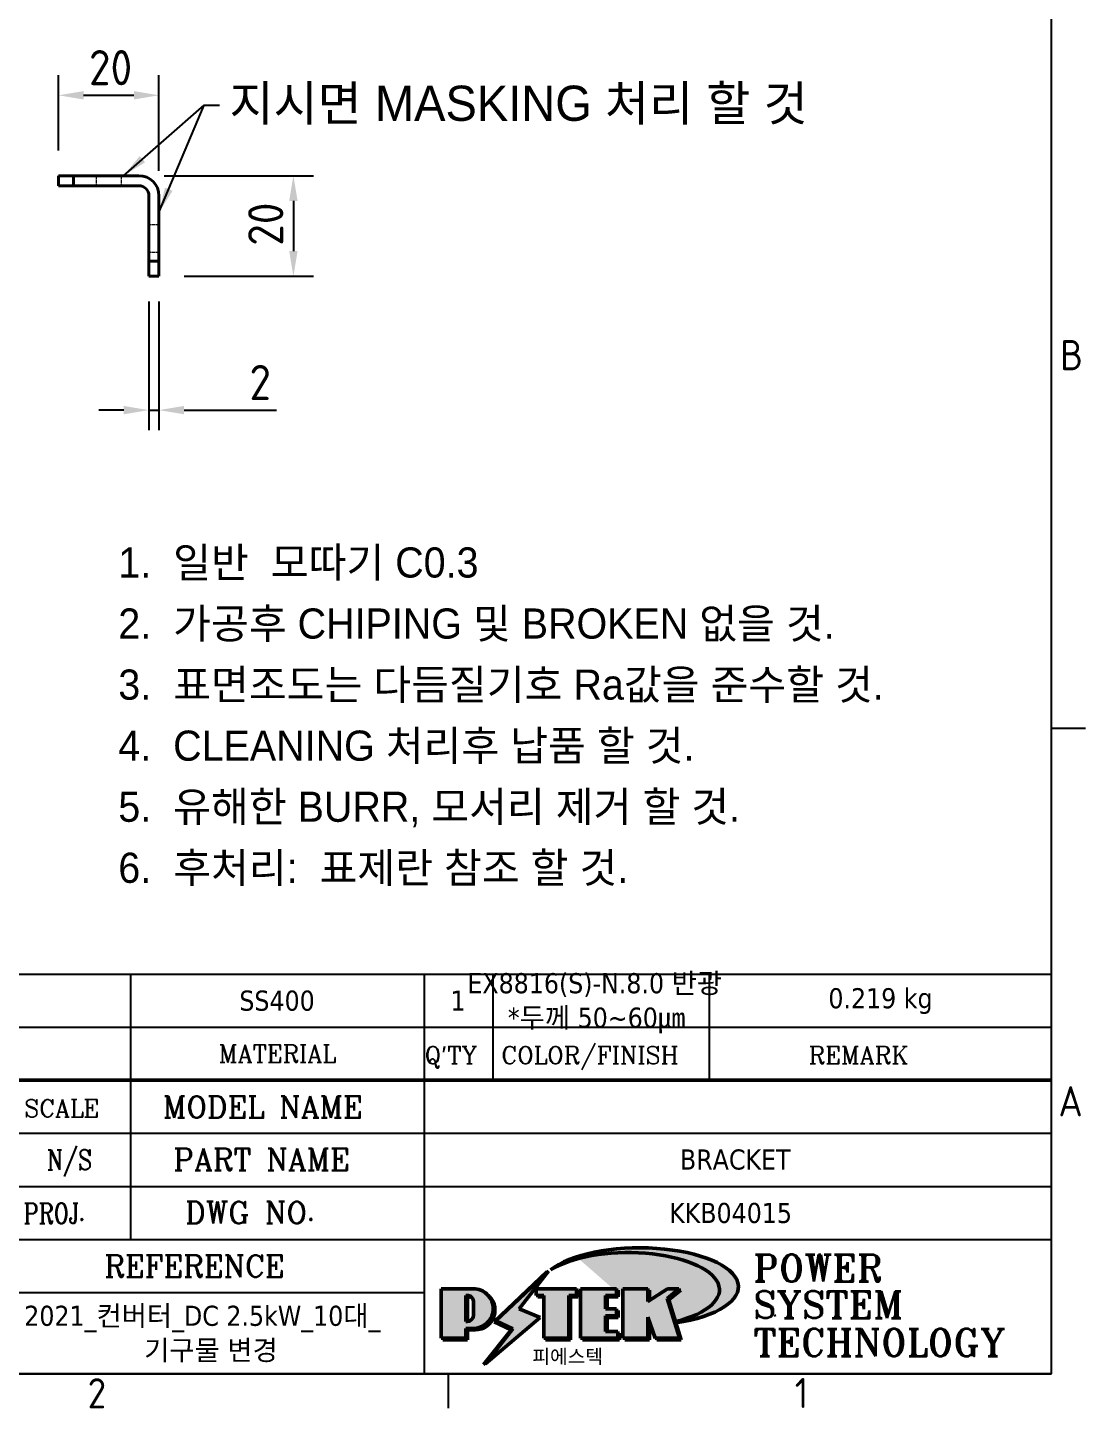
# Model space of a CAD drawing. Header units: millimetres. Extents: x 0 to 840, y 0 to 594.
# Drawn here: x 616.3 to 826.8, y 13.1 to 287.9 of the extents above; entities that cross this region are included whole.
import ezdxf
from ezdxf.enums import TextEntityAlignment as Align

# ---------------------------------------------------------------- set-up
doc = ezdxf.new("R2010")
doc.units = ezdxf.units.MM
doc.header["$LTSCALE"] = 2
doc.linetypes.add('DASHED', pattern=[0.2067, 0.1654, -0.0413])
doc.layers.get('0').update_dxf_attribs({"color": 3, "lineweight": 25})
for name, color, linetype, lineweight in [('가려진 것(ISO)', 2, 'DASHED', 18), ('가시적인 것(ISO)', 3, 'Continuous', 40), ('경계(ISO)', 7, 'Continuous', 25), ('기호(ISO)', 5, 'Continuous', 25), ('제목(ISO)', 5, 'Continuous', 50), ('치수(ISO)', 2, 'Continuous', 25), ('해치(ISO)', 7, 'Continuous', 18)]:
    doc.layers.add(name, color=color, linetype=linetype, lineweight=lineweight)
doc.styles.add('HAN_370', font='', dxfattribs={"width": 2})
doc.styles.add('ISO Proportional', font='arial.ttf')
doc.styles.add('RC_284', font='ROMANC.shx')
doc.styles.add('RC_292', font='ROMANC.shx')
doc.styles.add('ROMANT_294', font='romant.shx')
doc.styles.add('문자 텍스트_M2B', font='isocp.shx')
doc.styles.add('치수 텍스트_PSTEK_POSCO', font='isocp.shx')
doc.styles.add('텍스트 스타일198', font='tahoma.ttf')
doc.styles.add('텍스트 스타일333', font='ROMANC.shx', dxfattribs={"width": 0.800000011920929})
doc.styles.get('HAN_370').set_extended_font_data('GulimChe')
doc.dimstyles.new('치수_PSTEK_POSCO', dxfattribs={"dimscale": 2, "dimtxt": 3.5, "dimasz": 2.5, "dimexe": 2, "dimexo": 2.5, "dimgap": 1, "dimtad": 1, "dimrnd": 1e-08, "dimdsep": 46, "dimtxsty": '치수 텍스트_PSTEK_POSCO', "dimcen": 0.09, "dimdle": 10, "dimclrd": 7, "dimclre": 7, "dimclrt": 2, "dimadec": 1, "dimazin": 2, "dimtfac": 1, "dimtmove": 0, "dimatfit": 3, "dimfxl": 0, "dimtolj": 1, "dimlwd": -1, "dimlwe": -1, "dimarcsym": 0})
doc.dimstyles.new('치수_PSTEK_POSCO$7', dxfattribs={"dimscale": 2, "dimtxt": 3.5, "dimasz": 2.5, "dimexe": 2, "dimexo": 2.5, "dimgap": 1, "dimtad": 1, "dimrnd": 1e-08, "dimdsep": 46, "dimtxsty": '치수 텍스트_PSTEK_POSCO', "dimcen": 0.09, "dimdle": 10, "dimclrd": 7, "dimclre": 7, "dimclrt": 2, "dimadec": 1, "dimazin": 2, "dimtfac": 1, "dimtmove": 0, "dimatfit": 3, "dimfxl": 0, "dimtolj": 1, "dimlwd": -1, "dimlwe": -1, "dimarcsym": 0})

# ---------------------------------------------------------------- blocks, each defined once
blk = doc.blocks.new('경계 Default Border')
at = {"layer": '경계(ISO)'}
for p, q in [((410, 74.25000190734863), (413.4000015258789, 74.25000190734863)), ((350, 10), (350, 6.599999666213989))]:
    blk.add_line(p, q, dxfattribs=at)
at = {"layer": '경계(ISO)', "flags": 128}
blk.add_lwpolyline([(10, 10), (10, 287.0000076293945), (410, 287.0000076293945), (410, 10), (10, 10)], dxfattribs=at)
at = {"layer": '경계(ISO)', "color": 2, "char_height": 3.00000011920929, "attachment_point": 7, "style": '문자 텍스트_M2B'}
for s, insert in [('B', (410.878270202895, 109.8463944559917)), ('A', (410.7144008173592, 35.61784856929444)), ('2', (314.127739416884, 6.57139439638704)), ('1', (384.4860661041481, 6.59999988079071))]:
    blk.add_mtext(s, dxfattribs=dict(at, insert=insert))
blk = doc.blocks.new('제목 블록 PSTEK')
for color, points in [(5, [(321.6183518841322, 17.4193704504104), (319.5281351041078, 18.24969419629727), (322.4505835294948, 22.02344462252142), (317.2195697678507, 17.0593801673321), (318.9235935156908, 16.2694494742633), (316.1741874603099, 12.79820726128571)]), (252, [(317.2195697678507, 17.0593801673321), (322.0326348870767, 21.62682475217465), (322.2781991042243, 21.94392121864296), (317.0471853425802, 16.97985676345368), (318.7512090904202, 16.1899260703855), (316.0018030350395, 12.71868385740789), (316.3356552234328, 13.00206718743325), (318.9235935156908, 16.2694494742633)]), (1, [(324.4839107253602, 19.60711530335299), (325.2419748254881, 19.60711530335299), (325.2419748254881, 20.25857663940324), (321.2266040451076, 20.25857663940324), (321.2266040451076, 19.60711530335299), (321.9846681452406, 19.60711530335299), (321.9846681452406, 15.3430047401139), (324.4839107253602, 15.3430047401139)]), (252, [(321.9846681452406, 19.60711530335299), (321.4042753185749, 19.60711530335299), (321.4042753185749, 19.45905590879572), (321.9846681452406, 19.45905590879572)]), (252, [(324.6615819988275, 19.45905590879572), (325.4196460989604, 19.45905590879572), (325.4196460989604, 20.11051724484596), (325.2419748254881, 20.11051724484596), (325.2419748254881, 19.60711530335299), (324.4839107253602, 19.60711530335299), (324.4839107253602, 15.3430047401139), (322.1623394187076, 15.3430047401139), (322.1623394187076, 15.19494534555726), (324.6615819988275, 15.19494534555726)]), (1, [(329.2277337269622, 20.25857663940324), (325.65654113025, 20.25857663940324), (325.65654113025, 15.3430047401139), (329.3580259941756, 15.3430047401139), (329.3580259941756, 15.9944660761648), (328.1137701654877, 15.9944660761648), (328.1137701654877, 17.56360607323003), (329.2277337269622, 17.56360607323003), (329.2277337269622, 18.25543873810179), (328.1137701654877, 18.25543873810179), (328.1137701654877, 19.60711530335299), (329.2277337269622, 19.60711530335299)]), (252, [(328.2914414389548, 19.45905590879572), (329.4054050004294, 19.45905590879572), (329.4054050004294, 20.11051724484596), (329.2277337269622, 20.11051724484596), (329.2277337269622, 19.60711530335299), (328.1137701654877, 19.60711530335299), (328.1137701654877, 18.25543873810179), (328.2914414389548, 18.25543873810179)]), (1, [(332.3312149849806, 20.25857663940324), (329.8592894925411, 20.25857663940324), (329.8592894925411, 15.3430047401139), (332.3312149849806, 15.3430047401139), (332.3312149849806, 17.4318630164523), (333.0701931098801, 15.3430047401139), (335.4855464857051, 15.3430047401139), (334.2514536401189, 19.30614745124769), (335.4379594596742, 20.25857663940324), (334.3071782107978, 20.25857663940324), (332.3312149849806, 18.99741471888304)]), (252, [(332.5088862584528, 20.1105172448466), (332.3312149849806, 20.1105172448466), (332.3312149849806, 18.99741471888368), (332.5088862584528, 19.11081371413894)]), (252, [(335.6156307331414, 20.11051724484596), (335.2535118015555, 20.11051724484596), (334.2514536401189, 19.30614745124769), (335.4855464857051, 15.3430047401139), (333.1954852176545, 15.3430047401139), (333.2478643833523, 15.19494534555726), (335.6632177591723, 15.19494534555726), (334.4291249135862, 19.15808805669106)]), (252, [(328.2914414389548, 17.41554667867274), (329.4054050004294, 17.41554667867274), (329.4054050004294, 18.10737934354514), (329.2277337269622, 18.10737934354514), (329.2277337269622, 17.56360607323003), (328.1137701654877, 17.56360607323003), (328.1137701654877, 15.9944660761648), (328.2914414389548, 15.9944660761648)]), (252, [(332.5088862584528, 16.92964231796647), (332.3312149849806, 17.43186301645164), (332.3312149849806, 15.3430047401139), (330.0369607660135, 15.3430047401139), (330.0369607660135, 15.19494534555726), (332.5088862584528, 15.19494534555726)]), (252, [(329.5356972676428, 15.8464066816075), (329.3580259941756, 15.8464066816075), (329.3580259941756, 15.3430047401139), (325.8342124037171, 15.3430047401139), (325.8342124037171, 15.19494534555726), (329.5356972676428, 15.19494534555726)])]:
    blk.add_hatch(color=color).paths.add_polyline_path(points)
h = blk.add_hatch(color=1)
edge = h.paths.add_edge_path(flags=0)
edge.add_line((314.2242174273352, 19.60711530335299), (314.2242174273352, 17.00126995915134))
edge.add_line((314.2242174273352, 17.00126995915134), (314.3485873187598, 17.00126995915134))
edge.add_arc((314.3485873187598, 17.6527312952023), 0.6514613360509371, 270, 360)
edge.add_line((315.0000486548106, 17.6527312952023), (315.0000486548106, 18.95565396730211))
edge.add_arc((314.3485873187598, 18.95565396730212), 0.6514613360508712, 0, 90)
edge.add_line((314.3485873187598, 19.60711530335299), (314.2242174273352, 19.60711530335299))
edge = h.paths.add_edge_path()
edge.add_arc((314.9847713324306, 18.28938669179658), 1.969189947606664, 269.9999999999959, 450)
edge.add_line((314.9847713324306, 20.25857663940318), (311.7664314776902, 20.25857663940324))
edge.add_line((311.7664314776902, 20.25857663940324), (311.7664314776902, 15.3430047401139))
edge.add_line((311.7664314776902, 15.3430047401139), (314.2242174273352, 15.3430047401139))
edge.add_line((314.2242174273352, 15.3430047401139), (314.2242174273352, 16.32019674418991))
edge.add_line((314.2242174273352, 16.32019674418991), (314.9847713324307, 16.32019674418991))
h = blk.add_hatch(color=252)
edge = h.paths.add_edge_path()
edge.add_arc((314.9847713324309, 18.28938669179657), 1.969189947606666, 270, 406.8278729790604)
edge.add_arc((315.1624426058984, 18.1413272972396), 1.969189947606962, -90, 53.560984836317004, ccw=False)
edge.add_line((315.1624426058984, 16.17213734963263), (314.4018887008024, 16.17213734963263))
edge.add_line((314.4018887008024, 16.17213734963263), (314.4018887008024, 15.19494534555726))
edge.add_line((314.4018887008024, 15.19494534555726), (311.9441027511573, 15.19494534555726))
edge.add_line((311.9441027511573, 15.19494534555726), (311.9441027511573, 15.3430047401139))
edge.add_line((311.9441027511573, 15.3430047401139), (314.2242174273352, 15.3430047401139))
edge.add_line((314.2242174273352, 15.3430047401139), (314.2242174273352, 16.32019674418991))
edge.add_line((314.2242174273352, 16.32019674418991), (314.9847713324309, 16.32019674418991))
h = blk.add_hatch(color=252)
edge = h.paths.add_edge_path()
edge.add_line((314.4018887008024, 19.45905590879572), (314.5262585922315, 19.45905590879572))
edge.add_arc((314.5262585922314, 18.80759457274939), 0.6514613360463194, 60.4189348879147, 90.00000000000318, ccw=False)
edge.add_arc((314.3485873187602, 18.95565396730057), 0.6514613360524251, 39.96992292766206, 90.00000000009999)
edge.add_line((314.3485873187591, 19.60711530335307), (314.2242174273352, 19.60711530335298))
edge.add_line((314.2242174273352, 19.60711530335299), (314.2242174273352, 17.00126995915134))
edge.add_line((314.2242174273352, 17.00126995915134), (314.3485873187591, 17.00126995915134))
edge.add_arc((314.3485873187568, 17.652731295233), 0.6514613360816299, 270.0000000002, 274.6930825552478)
edge.add_line((314.4018887008024, 17.0034541317032), (314.4018887008024, 19.45905590879572))
at = {"layer": '해치(ISO)', "true_color": 0x27d1fc}
h = blk.add_hatch(color=140, dxfattribs=at)
edge = h.paths.add_edge_path()
edge.add_ellipse((330.3660919371412, 20.15576403068321), major_axis=(9.100907360794343, 0), ratio=0.4069904968023172, start_angle=301.3098473703837, end_angle=507.7436900681698)
edge.add_ellipse((331.5340919371412, 20.4634168429492), major_axis=(-9.82350664112931, 0), ratio=0.3942600559756514, start_angle=111.51207141178469, end_angle=334.47025347086895, ccw=False)
edge.add_line((335.1363447531188, 16.8601935978785), (335.0955236905705, 16.99119398620872))
at = {"color": 180}
for p, q in [((182.4757929790549, 51.56524660363496), (372.4757929537551, 51.56524660363496)), ((280.8758854511282, 51.56524660363496), (280.8758854511282, 41.00524660363494)), ((310.0881549537552, 51.56524660363496), (310.0881549537553, 41.00524660363494)), ((316.9044520275131, 51.56524660363496), (316.9044520275127, 41.00524660363494)), ((338.4566026226726, 51.56524660363496), (338.4566026226727, 41.00524660363494)), ((372.4757929537551, 51.56524660363496), (372.4757929537551, 11.79100474011389)), ((182.475792979055, 46.2852466036349), (372.4757929537551, 46.28524660363492)), ((280.8758854511282, 41.00524660363494), (280.8758854511282, 25.16524660363502)), ((310.088154953755, 41.00524660363494), (310.088154953755, 11.79100474011392)), ((206.451475290024, 35.72524660363497), (372.4757929537551, 35.72524660363497)), ((255.917593136736, 30.44524660363498), (372.4757929537552, 30.44524660363501)), ((255.9175931367359, 25.16524660363502), (372.4757929537552, 25.165246603635)), ((255.9175931367359, 19.88524660363481), (310.0881549537553, 19.88524660363481)), ((182.475792979055, 11.79100474011392), (372.4757929537551, 11.79100474011389))]:
    blk.add_line(p, q, dxfattribs=at)
at = {"color": 7, "lineweight": 50}
blk.add_line((206.451475290024, 41.00524660363494), (372.4757929537551, 41.00524660363496), dxfattribs=at)
at = {"color": 7}
for p, q in [((322.4505835294948, 22.02344462252142), (317.2195697678507, 17.0593801673321)), ((319.5281351041078, 18.24969419629727), (322.4505835294948, 22.02344462252142)), ((322.2781991042243, 21.94392121864296), (317.0471853425802, 16.97985676345368)), ((317.2195697678507, 17.0593801673321), (322.0326348870767, 21.62682475217465)), ((322.0326348870767, 21.62682475217465), (322.2781991042243, 21.94392121864296)), ((311.7664314776902, 20.25900474011391), (311.7664314776902, 15.34300474011391)), ((314.9847713324309, 20.25857663940324), (311.7664314776902, 20.25857663940324)), ((314.9847713324309, 20.25857663940324), (311.7664314776902, 20.25857663940324)), ((311.7664314776902, 20.25857663940324), (311.7664314776902, 15.3430047401139)), ((314.2242174273352, 17.00126995915134), (314.2242174273352, 19.60711530335299)), ((314.2242174273352, 19.60711530335299), (314.3485873187591, 19.60711530335299)), ((314.3485873187591, 19.60711530335299), (314.2242174273352, 19.60711530335299)), ((314.2242174273352, 19.60711530335299), (314.2242174273352, 17.00126995915134)), ((314.2242174273352, 17.00126995915134), (314.2242174273352, 19.60711530335299)), ((314.2242174273352, 19.60711530335299), (314.3485873187591, 19.60711530335299)), ((314.4018887008024, 19.45905590879572), (314.5262585922314, 19.45905590879572)), ((314.4018887008024, 17.0034541317032), (314.4018887008024, 19.45905590879572)), ((325.2419748254881, 20.25857663940324), (321.2266040451076, 20.25857663940324)), ((321.2266040451076, 20.25857663940324), (321.2266040451076, 19.60711530335299)), ((325.2419748254881, 20.25857663940324), (321.2266040451076, 20.25857663940324)), ((321.2266040451076, 20.25857663940324), (321.2266040451076, 19.60711530335299)), ((321.2266040451076, 19.60711530335299), (321.9846681452406, 19.60711530335299)), ((321.2266040451076, 19.60711530335299), (321.9846681452406, 19.60711530335299)), ((321.4042753185749, 19.60711530335299), (321.4042753185749, 19.45905590879572)), ((321.9846681452406, 19.60711530335299), (321.4042753185749, 19.60711530335299)), ((321.4042753185749, 19.45905590879572), (321.9846681452406, 19.45905590879572)), ((321.9846681452406, 19.60711530335299), (321.9846681452406, 15.3430047401139)), ((321.9846681452406, 19.45905590879572), (321.9846681452406, 19.60711530335299)), ((321.9846681452406, 19.60711530335299), (321.9846681452406, 15.3430047401139)), ((324.4839107253602, 19.60711530335299), (325.2419748254881, 19.60711530335299)), ((324.4839107253602, 15.3430047401139), (324.4839107253602, 19.60711530335299)), ((325.2419748254881, 19.60711530335299), (324.4839107253602, 19.60711530335299)), ((324.4839107253602, 19.60711530335299), (324.4839107253602, 15.3430047401139)), ((324.4839107253602, 19.60711530335299), (325.2419748254881, 19.60711530335299)), ((324.4839107253602, 15.3430047401139), (324.4839107253602, 19.60711530335299)), ((324.6615819988275, 19.45905590879572), (325.4196460989604, 19.45905590879572)), ((324.6615819988275, 15.19494534555726), (324.6615819988275, 19.45905590879572)), ((325.2419748254881, 19.60711530335299), (325.2419748254881, 20.25857663940324)), ((325.2419748254881, 19.60711530335299), (325.2419748254881, 20.25857663940324)), ((325.4196460989604, 20.11051724484596), (325.2419748254881, 20.11051724484596)), ((325.2419748254881, 20.11051724484596), (325.2419748254881, 19.60711530335299)), ((325.4196460989604, 19.45905590879572), (325.4196460989604, 20.11051724484596)), ((329.2277337269622, 20.25857663940324), (325.65654113025, 20.25857663940324)), ((325.65654113025, 20.25857663940324), (325.65654113025, 15.3430047401139)), ((325.65654113025, 20.25857663940324), (325.65654113025, 15.3430047401139)), ((329.2277337269622, 20.25857663940324), (325.65654113025, 20.25857663940324)), ((328.1137701654877, 18.25543873810179), (328.1137701654877, 19.60711530335299)), ((328.1137701654877, 19.60711530335299), (329.2277337269622, 19.60711530335299)), ((329.2277337269622, 19.60711530335299), (328.1137701654877, 19.60711530335299)), ((328.1137701654877, 19.60711530335299), (328.1137701654877, 18.25543873810179)), ((328.1137701654877, 18.25543873810179), (328.1137701654877, 19.60711530335299)), ((328.1137701654877, 19.60711530335299), (329.2277337269622, 19.60711530335299)), ((328.2914414389548, 18.25543873810179), (328.2914414389548, 19.45905590879572)), ((328.2914414389548, 19.45905590879572), (329.4054050004294, 19.45905590879572)), ((329.2277337269622, 19.60711530335299), (329.2277337269622, 20.25857663940324)), ((329.2277337269622, 19.60711530335299), (329.2277337269622, 20.25857663940324)), ((329.4054050004294, 20.11051724484596), (329.2277337269622, 20.11051724484596)), ((329.2277337269622, 20.11051724484596), (329.2277337269622, 19.60711530335299)), ((329.4054050004294, 19.45905590879572), (329.4054050004294, 20.11051724484596)), ((332.3312149849806, 20.25857663940324), (329.8592894925411, 20.25857663940324)), ((329.8592894925411, 20.25857663940324), (329.8592894925411, 15.3430047401139)), ((329.8592894925411, 20.25857663940324), (329.8592894925411, 15.3430047401139)), ((332.3312149849806, 20.25857663940324), (329.8592894925411, 20.25857663940324)), ((334.3071782107978, 20.25857663940324), (332.3312149849806, 18.99741471888304)), ((332.3312149849806, 18.99741471888304), (332.3312149849806, 20.25857663940324)), ((334.3071782107978, 20.25857663940324), (332.3312149849806, 18.99741471888304)), ((332.3312149849806, 18.99741471888304), (332.3312149849806, 20.25857663940324)), ((332.5088862584528, 20.1105172448466), (332.3312149849806, 20.1105172448466)), ((332.3312149849806, 20.1105172448466), (332.3312149849806, 18.99741471888368)), ((332.5088862584528, 19.11081371413894), (332.5088862584528, 20.1105172448466)), ((334.2514536401189, 19.30614745124769), (335.4379594596742, 20.25857663940324)), ((334.2514536401189, 19.30614745124769), (335.4379594596742, 20.25857663940324)), ((335.2535118015555, 20.11051724484596), (334.2514536401189, 19.30614745124769)), ((335.4855464857051, 15.3430047401139), (334.2514536401189, 19.30614745124769)), ((334.2514536401189, 19.30614745124769), (335.4855464857051, 15.3430047401139)), ((335.4855464857051, 15.3430047401139), (334.2514536401189, 19.30614745124769)), ((335.4379594596742, 20.25857663940324), (334.3071782107978, 20.25857663940324)), ((335.4379594596742, 20.25857663940324), (334.3071782107978, 20.25857663940324)), ((334.4291249135862, 19.15808805669104), (335.6156307331414, 20.11051724484596)), ((335.6156307331414, 20.11051724484596), (335.2535118015555, 20.11051724484596)), ((315.0000486548106, 18.95565396730275), (315.0000486548106, 17.65273129520161)), ((315.0000486548106, 18.95565396730275), (315.0000486548106, 17.65273129520161)), ((321.6183518841322, 17.4193704504104), (319.5281351041078, 18.24969419629727)), ((329.2277337269622, 18.25543873810179), (328.1137701654877, 18.25543873810179)), ((328.1137701654877, 18.25543873810179), (328.2914414389548, 18.25543873810179)), ((329.2277337269622, 18.25543873810179), (328.1137701654877, 18.25543873810179)), ((329.2277337269622, 17.56360607323003), (329.2277337269622, 18.25543873810179)), ((329.2277337269622, 17.56360607323003), (329.2277337269622, 18.25543873810179)), ((329.4054050004294, 18.10737934354514), (329.2277337269622, 18.10737934354514)), ((329.2277337269622, 18.10737934354514), (329.2277337269622, 17.56360607323003)), ((329.4054050004294, 17.41554667867274), (329.4054050004294, 18.10737934354514)), ((332.3312149849806, 18.99741471888368), (332.5088862584528, 19.11081371413894)), ((335.6632177591723, 15.19494534555726), (334.4291249135862, 19.15808805669104)), ((314.3485873187591, 17.00126995915134), (314.2242174273352, 17.00126995915134)), ((314.2242174273352, 17.00126995915134), (314.3485873187591, 17.00126995915134)), ((314.3485873187591, 17.00126995915134), (314.2242174273352, 17.00126995915134)), ((316.1741874603099, 12.79820726128571), (321.6183518841322, 17.4193704504104)), ((317.0471853425802, 16.97985676345368), (318.7512090904202, 16.1899260703855)), ((318.9235935156908, 16.2694494742633), (317.2195697678507, 17.0593801673321)), ((317.2195697678507, 17.0593801673321), (318.9235935156908, 16.2694494742633)), ((328.1137701654877, 17.56360607323003), (329.2277337269622, 17.56360607323003)), ((328.1137701654877, 15.9944660761648), (328.1137701654877, 17.56360607323003)), ((329.2277337269622, 17.56360607323003), (328.1137701654877, 17.56360607323003)), ((328.1137701654877, 17.56360607323003), (328.1137701654877, 15.9944660761648)), ((328.1137701654877, 17.56360607323003), (329.2277337269622, 17.56360607323003)), ((328.1137701654877, 15.9944660761648), (328.1137701654877, 17.56360607323003)), ((328.2914414389548, 15.9944660761648), (328.2914414389548, 17.41554667867274)), ((328.2914414389548, 17.41554667867274), (329.4054050004294, 17.41554667867274)), ((332.3312149849806, 17.4318630164523), (333.0701931098801, 15.3430047401139)), ((332.3312149849806, 15.3430047401139), (332.3312149849806, 17.4318630164523)), ((332.5088862584528, 16.92964231796647), (332.3312149849806, 17.43186301645164)), ((332.3312149849806, 17.43186301645164), (332.3312149849806, 15.3430047401139)), ((332.3312149849806, 17.4318630164523), (333.0701931098801, 15.3430047401139)), ((332.3312149849806, 15.3430047401139), (332.3312149849806, 17.4318630164523)), ((332.5088862584528, 15.19494534555726), (332.5088862584528, 16.92964231796647)), ((345.0447381189468, 17.50375595811051), (344.9867755289346, 17.689895936919)), ((311.7664314776902, 15.3430047401139), (314.2242174273352, 15.3430047401139)), ((311.7664314776902, 15.3430047401139), (314.2242174273352, 15.3430047401139)), ((314.2242174273352, 15.3430047401139), (311.9441027511573, 15.3430047401139)), ((311.9441027511573, 15.3430047401139), (311.9441027511573, 15.19494534555726)), ((311.9441027511573, 15.19494534555726), (314.4018887008024, 15.19494534555726)), ((314.2242174273352, 16.32019674418991), (314.9847713324309, 16.32019674418991)), ((314.2242174273352, 15.3430047401139), (314.2242174273352, 16.32019674418991)), ((314.9847713324309, 16.32019674418991), (314.2242174273352, 16.32019674418991)), ((314.2242174273352, 16.32019674418991), (314.2242174273352, 15.3430047401139)), ((314.2242174273352, 16.32019674418991), (314.9847713324309, 16.32019674418991)), ((314.2242174273352, 15.3430047401139), (314.2242174273352, 16.32019674418991)), ((314.4018887008024, 16.17213734963263), (315.162442605898, 16.17213734963263)), ((314.4018887008024, 15.19494534555726), (314.4018887008024, 16.17213734963263)), ((318.7512090904202, 16.1899260703855), (316.0018030350395, 12.71868385740789)), ((318.9235935156908, 16.2694494742633), (316.1741874603099, 12.79820726128571)), ((316.3356552234328, 13.00206718743325), (318.9235935156908, 16.2694494742633)), ((321.9846681452406, 15.3430047401139), (324.4839107253602, 15.3430047401139)), ((321.9846681452406, 15.3430047401139), (324.4839107253602, 15.3430047401139)), ((324.4839107253602, 15.3430047401139), (322.1623394187076, 15.3430047401139)), ((322.1623394187076, 15.3430047401139), (322.1623394187076, 15.19494534555726)), ((322.1623394187076, 15.19494534555726), (324.6615819988275, 15.19494534555726)), ((325.65654113025, 15.3430047401139), (329.3580259941756, 15.3430047401139)), ((325.65654113025, 15.3430047401139), (329.3580259941756, 15.3430047401139)), ((329.3580259941756, 15.3430047401139), (325.8342124037171, 15.3430047401139)), ((325.8342124037171, 15.3430047401139), (325.8342124037171, 15.19494534555726)), ((325.8342124037171, 15.19494534555726), (329.5356972676428, 15.19494534555726)), ((329.3580259941756, 15.9944660761648), (328.1137701654877, 15.9944660761648)), ((328.1137701654877, 15.9944660761648), (328.2914414389548, 15.9944660761648)), ((329.3580259941756, 15.9944660761648), (328.1137701654877, 15.9944660761648)), ((329.3580259941756, 15.3430047401139), (329.3580259941756, 15.9944660761648)), ((329.3580259941756, 15.3430047401139), (329.3580259941756, 15.9944660761648)), ((329.5356972676428, 15.8464066816075), (329.3580259941756, 15.8464066816075)), ((329.3580259941756, 15.8464066816075), (329.3580259941756, 15.3430047401139)), ((329.5356972676428, 15.19494534555726), (329.5356972676428, 15.8464066816075)), ((329.8592894925411, 15.3430047401139), (332.3312149849806, 15.3430047401139)), ((329.8592894925411, 15.3430047401139), (332.3312149849806, 15.3430047401139)), ((332.3312149849806, 15.3430047401139), (330.0369607660135, 15.3430047401139)), ((330.0369607660135, 15.3430047401139), (330.0369607660135, 15.19494534555726)), ((330.0369607660135, 15.19494534555726), (332.5088862584528, 15.19494534555726)), ((333.0701931098801, 15.3430047401139), (335.4855464857051, 15.3430047401139)), ((333.0701931098801, 15.3430047401139), (335.4855464857051, 15.3430047401139)), ((335.4855464857051, 15.3430047401139), (333.1954852176545, 15.3430047401139)), ((333.1954852176545, 15.3430047401139), (333.2478643833523, 15.19494534555726)), ((333.2478643833523, 15.19494534555726), (335.6632177591723, 15.19494534555726)), ((316.0018030350395, 12.71868385740789), (316.3356552234328, 13.00206718743325))]:
    blk.add_line(p, q, dxfattribs=at)
at = {"color": 5}
for p, q in [((322.4505835294948, 22.02344462252142), (317.2195697678507, 17.0593801673321)), ((319.5281351041078, 18.24969419629727), (322.4505835294948, 22.02344462252142)), ((321.6183518841322, 17.4193704504104), (319.5281351041078, 18.24969419629727)), ((316.1741874603099, 12.79820726128571), (321.6183518841322, 17.4193704504104)), ((317.2195697678507, 17.0593801673321), (318.9235935156908, 16.2694494742633)), ((318.9235935156908, 16.2694494742633), (316.1741874603099, 12.79820726128571))]:
    blk.add_line(p, q, dxfattribs=at)
at = {"color": 1}
for p, q in [((314.9847713324309, 20.25857663940324), (311.7664314776902, 20.25857663940324)), ((311.7664314776902, 20.25857663940324), (311.7664314776902, 15.3430047401139)), ((314.2242174273352, 17.00126995915134), (314.2242174273352, 19.60711530335299)), ((314.2242174273352, 19.60711530335299), (314.3485873187591, 19.60711530335299)), ((325.2419748254881, 20.25857663940324), (321.2266040451076, 20.25857663940324)), ((321.2266040451076, 20.25857663940324), (321.2266040451076, 19.60711530335299)), ((321.2266040451076, 19.60711530335299), (321.9846681452406, 19.60711530335299)), ((321.9846681452406, 19.60711530335299), (321.9846681452406, 15.3430047401139)), ((324.4839107253602, 19.60711530335299), (325.2419748254881, 19.60711530335299)), ((324.4839107253602, 15.3430047401139), (324.4839107253602, 19.60711530335299)), ((325.2419748254881, 19.60711530335299), (325.2419748254881, 20.25857663940324)), ((329.2277337269622, 20.25857663940324), (325.65654113025, 20.25857663940324)), ((325.65654113025, 20.25857663940324), (325.65654113025, 15.3430047401139)), ((328.1137701654877, 18.25543873810179), (328.1137701654877, 19.60711530335299)), ((328.1137701654877, 19.60711530335299), (329.2277337269622, 19.60711530335299)), ((329.2277337269622, 19.60711530335299), (329.2277337269622, 20.25857663940324)), ((332.3312149849806, 20.25857663940324), (329.8592894925411, 20.25857663940324)), ((329.8592894925411, 20.25857663940324), (329.8592894925411, 15.3430047401139)), ((334.3071782107978, 20.25857663940324), (332.3312149849806, 18.99741471888304)), ((332.3312149849806, 18.99741471888304), (332.3312149849806, 20.25857663940324)), ((334.2514536401189, 19.30614745124769), (335.4379594596742, 20.25857663940324)), ((335.4855464857051, 15.3430047401139), (334.2514536401189, 19.30614745124769)), ((335.4379594596742, 20.25857663940324), (334.3071782107978, 20.25857663940324)), ((315.0000486548106, 18.95565396730275), (315.0000486548106, 17.65273129520161)), ((329.2277337269622, 18.25543873810179), (328.1137701654877, 18.25543873810179)), ((329.2277337269622, 17.56360607323003), (329.2277337269622, 18.25543873810179)), ((314.3485873187591, 17.00126995915134), (314.2242174273352, 17.00126995915134)), ((328.1137701654877, 17.56360607323003), (329.2277337269622, 17.56360607323003)), ((328.1137701654877, 15.9944660761648), (328.1137701654877, 17.56360607323003)), ((332.3312149849806, 17.4318630164523), (333.0701931098801, 15.3430047401139)), ((332.3312149849806, 15.3430047401139), (332.3312149849806, 17.4318630164523)), ((311.7664314776902, 15.3430047401139), (314.2242174273352, 15.3430047401139)), ((314.2242174273352, 16.32019674418991), (314.9847713324309, 16.32019674418991)), ((314.2242174273352, 15.3430047401139), (314.2242174273352, 16.32019674418991)), ((321.9846681452406, 15.3430047401139), (324.4839107253602, 15.3430047401139)), ((325.65654113025, 15.3430047401139), (329.3580259941756, 15.3430047401139)), ((329.3580259941756, 15.9944660761648), (328.1137701654877, 15.9944660761648)), ((329.3580259941756, 15.3430047401139), (329.3580259941756, 15.9944660761648)), ((329.8592894925411, 15.3430047401139), (332.3312149849806, 15.3430047401139)), ((333.0701931098801, 15.3430047401139), (335.4855464857051, 15.3430047401139))]:
    blk.add_line(p, q, dxfattribs=at)
at = {"color": 7}
for centre, radius, start, end in [((314.3485873187598, 18.95565396730211), 0.6514613360508712, 0, 90), ((314.3485873187602, 18.95565396730057), 0.6514613360524251, 39.96992292766117, 90), ((314.3485873187598, 18.95565396730212), 0.6514613360508712, 0, 90), ((314.5262585922314, 18.80759457274939), 0.6514613360463193, 60.41893488791137, 90), ((314.9847713324309, 18.28938669179658), 1.969189947606665, 270, 90), ((314.9847713324309, 18.28938669179658), 1.969189947606665, 270, 90), ((314.9847713324307, 18.2893866917965), 1.969189947606594, 270, 46.82787297909833), ((315.1624426058984, 18.1413272972396), 1.969189947606961, 270, 53.56098483636067), ((314.3485873187597, 17.65273129520228), 0.6514613360509381, 270, 0), ((314.3485873187598, 17.6527312952023), 0.6514613360509381, 270, 0), ((314.3485873187568, 17.652731295233), 0.6514613360816299, 270, 274.6930825552478)]:
    blk.add_arc(centre, radius, start, end, dxfattribs=at)
at = {"color": 1}
for centre, radius, start, end in [((314.3485873187598, 18.95565396730211), 0.6514613360508712, 0, 90), ((314.9847713324309, 18.28938669179657), 1.969189947606665, 270, 90), ((314.3485873187598, 17.6527312952023), 0.6514613360509381, 270, 0)]:
    blk.add_arc(centre, radius, start, end, dxfattribs=at)
at = {"layer": '제목(ISO)'}
for p, q in [((322.4505835294948, 22.02344462252142), (317.2195697678507, 17.0593801673321)), ((319.5281351041078, 18.24969419629727), (322.4505835294948, 22.02344462252142)), ((322.2781991042243, 21.94392121864296), (317.0471853425802, 16.97985676345368)), ((317.2195697678507, 17.0593801673321), (322.0326348870767, 21.62682475217465)), ((322.0326348870767, 21.62682475217465), (322.2781991042243, 21.94392121864296)), ((314.9847713324306, 20.25857663940324), (311.7664314776902, 20.25857663940324)), ((311.7664314776902, 20.25857663940324), (311.7664314776902, 15.3430047401139)), ((314.2242174273352, 17.00126995915134), (314.2242174273352, 19.60711530335299)), ((314.2242174273352, 19.60711530335299), (314.3485873187598, 19.60711530335299)), ((314.3485873187591, 19.60711530335299), (314.2242174273352, 19.60711530335299)), ((314.2242174273352, 19.60711530335299), (314.2242174273352, 17.00126995915134)), ((314.4018887008024, 19.45905590879572), (314.5262585922314, 19.45905590879572)), ((314.4018887008024, 17.0034541317032), (314.4018887008024, 19.45905590879572)), ((325.2419748254881, 20.25857663940324), (321.2266040451076, 20.25857663940324)), ((321.2266040451076, 20.25857663940324), (321.2266040451076, 19.60711530335299)), ((321.2266040451076, 19.60711530335299), (321.9846681452406, 19.60711530335299)), ((321.9846681452406, 19.60711530335299), (321.4042753185749, 19.60711530335299)), ((321.4042753185749, 19.60711530335299), (321.4042753185749, 19.45905590879572)), ((321.4042753185749, 19.45905590879572), (321.9846681452406, 19.45905590879572)), ((321.9846681452406, 19.60711530335299), (321.9846681452406, 15.3430047401139)), ((321.9846681452406, 19.45905590879572), (321.9846681452406, 19.60711530335299)), ((324.4839107253602, 19.60711530335299), (325.2419748254881, 19.60711530335299)), ((324.4839107253602, 15.3430047401139), (324.4839107253602, 19.60711530335299)), ((325.2419748254881, 19.60711530335299), (324.4839107253602, 19.60711530335299)), ((324.4839107253602, 19.60711530335299), (324.4839107253602, 15.3430047401139)), ((324.6615819988275, 19.45905590879572), (325.4196460989604, 19.45905590879572)), ((324.6615819988275, 15.19494534555726), (324.6615819988275, 19.45905590879572)), ((325.2419748254881, 19.60711530335299), (325.2419748254881, 20.25857663940324)), ((325.4196460989604, 20.11051724484596), (325.2419748254881, 20.11051724484596)), ((325.2419748254881, 20.11051724484596), (325.2419748254881, 19.60711530335299)), ((325.4196460989604, 19.45905590879572), (325.4196460989604, 20.11051724484596)), ((329.2277337269622, 20.25857663940324), (325.65654113025, 20.25857663940324)), ((325.65654113025, 20.25857663940324), (325.65654113025, 15.3430047401139)), ((328.1137701654877, 18.25543873810179), (328.1137701654877, 19.60711530335299)), ((328.1137701654877, 19.60711530335299), (329.2277337269622, 19.60711530335299)), ((329.2277337269622, 19.60711530335299), (328.1137701654877, 19.60711530335299)), ((328.1137701654877, 19.60711530335299), (328.1137701654877, 18.25543873810179)), ((328.2914414389548, 19.45905590879572), (329.4054050004294, 19.45905590879572)), ((328.2914414389548, 18.25543873810179), (328.2914414389548, 19.45905590879572)), ((329.2277337269622, 19.60711530335299), (329.2277337269622, 20.25857663940324)), ((329.4054050004294, 20.11051724484596), (329.2277337269622, 20.11051724484596)), ((329.2277337269622, 20.11051724484596), (329.2277337269622, 19.60711530335299)), ((329.4054050004294, 19.45905590879572), (329.4054050004294, 20.11051724484596)), ((332.3312149849806, 20.25857663940324), (329.8592894925411, 20.25857663940324)), ((329.8592894925411, 20.25857663940324), (329.8592894925411, 15.3430047401139)), ((334.3071782107978, 20.25857663940324), (332.3312149849806, 18.99741471888304)), ((332.3312149849806, 18.99741471888304), (332.3312149849806, 20.25857663940324)), ((332.5088862584528, 20.1105172448466), (332.3312149849806, 20.1105172448466)), ((332.3312149849806, 20.1105172448466), (332.3312149849806, 18.99741471888368)), ((332.5088862584528, 19.11081371413894), (332.5088862584528, 20.1105172448466)), ((334.2514536401189, 19.30614745124769), (335.4379594596742, 20.25857663940324)), ((335.2535118015555, 20.11051724484596), (334.2514536401189, 19.30614745124769)), ((335.4855464857051, 15.3430047401139), (334.2514536401189, 19.30614745124769)), ((334.2514536401189, 19.30614745124769), (335.4855464857051, 15.3430047401139)), ((335.4379594596742, 20.25857663940324), (334.3071782107978, 20.25857663940324)), ((334.4291249135862, 19.15808805669106), (335.6156307331414, 20.11051724484596)), ((335.6156307331414, 20.11051724484596), (335.2535118015555, 20.11051724484596)), ((315.0000486548106, 18.95565396730211), (315.0000486548106, 17.6527312952023)), ((321.6183518841322, 17.4193704504104), (319.5281351041078, 18.24969419629727)), ((329.2277337269622, 18.25543873810179), (328.1137701654877, 18.25543873810179)), ((328.1137701654877, 18.25543873810179), (328.2914414389548, 18.25543873810179)), ((329.2277337269622, 17.56360607323003), (329.2277337269622, 18.25543873810179)), ((329.4054050004294, 18.10737934354514), (329.2277337269622, 18.10737934354514)), ((329.2277337269622, 18.10737934354514), (329.2277337269622, 17.56360607323003)), ((329.4054050004294, 17.41554667867274), (329.4054050004294, 18.10737934354514)), ((332.3312149849806, 18.99741471888368), (332.5088862584528, 19.11081371413894)), ((335.6632177591723, 15.19494534555726), (334.4291249135862, 19.15808805669106)), ((314.3485873187598, 17.00126995915134), (314.2242174273352, 17.00126995915134)), ((314.2242174273352, 17.00126995915134), (314.3485873187591, 17.00126995915134)), ((316.1741874603099, 12.79820726128571), (321.6183518841322, 17.4193704504104)), ((317.0471853425802, 16.97985676345368), (318.7512090904202, 16.1899260703855)), ((317.2195697678507, 17.0593801673321), (318.9235935156908, 16.2694494742633)), ((318.9235935156908, 16.2694494742633), (317.2195697678507, 17.0593801673321)), ((328.1137701654877, 15.9944660761648), (328.1137701654877, 17.56360607323003)), ((328.1137701654877, 17.56360607323003), (329.2277337269622, 17.56360607323003)), ((329.2277337269622, 17.56360607323003), (328.1137701654877, 17.56360607323003)), ((328.1137701654877, 17.56360607323003), (328.1137701654877, 15.9944660761648)), ((328.2914414389548, 17.41554667867274), (329.4054050004294, 17.41554667867274)), ((328.2914414389548, 15.9944660761648), (328.2914414389548, 17.41554667867274)), ((332.3312149849806, 15.3430047401139), (332.3312149849806, 17.4318630164523)), ((332.3312149849806, 17.4318630164523), (333.0701931098801, 15.3430047401139)), ((332.5088862584528, 16.92964231796647), (332.3312149849806, 17.43186301645164)), ((332.3312149849806, 17.43186301645164), (332.3312149849806, 15.3430047401139)), ((332.5088862584528, 15.19494534555726), (332.5088862584528, 16.92964231796647)), ((311.7664314776902, 15.3430047401139), (314.2242174273352, 15.3430047401139)), ((314.2242174273352, 15.3430047401139), (311.9441027511573, 15.3430047401139)), ((311.9441027511573, 15.3430047401139), (311.9441027511573, 15.19494534555726)), ((311.9441027511573, 15.19494534555726), (314.4018887008024, 15.19494534555726)), ((314.2242174273352, 15.3430047401139), (314.2242174273352, 16.32019674418991)), ((314.2242174273352, 16.32019674418991), (314.9847713324307, 16.32019674418991)), ((314.9847713324309, 16.32019674418991), (314.2242174273352, 16.32019674418991)), ((314.2242174273352, 16.32019674418991), (314.2242174273352, 15.3430047401139)), ((314.4018887008024, 15.19494534555726), (314.4018887008024, 16.17213734963263)), ((314.4018887008024, 16.17213734963263), (315.1624426058984, 16.17213734963263)), ((318.7512090904202, 16.1899260703855), (316.0018030350395, 12.71868385740789)), ((318.9235935156908, 16.2694494742633), (316.1741874603099, 12.79820726128571)), ((316.3356552234328, 13.00206718743325), (318.9235935156908, 16.2694494742633)), ((321.9846681452406, 15.3430047401139), (324.4839107253602, 15.3430047401139)), ((324.4839107253602, 15.3430047401139), (322.1623394187076, 15.3430047401139)), ((322.1623394187076, 15.3430047401139), (322.1623394187076, 15.19494534555726)), ((322.1623394187076, 15.19494534555726), (324.6615819988275, 15.19494534555726)), ((325.65654113025, 15.3430047401139), (329.3580259941756, 15.3430047401139)), ((329.3580259941756, 15.3430047401139), (325.8342124037171, 15.3430047401139)), ((325.8342124037171, 15.3430047401139), (325.8342124037171, 15.19494534555726)), ((325.8342124037171, 15.19494534555726), (329.5356972676428, 15.19494534555726)), ((329.3580259941756, 15.9944660761648), (328.1137701654877, 15.9944660761648)), ((328.1137701654877, 15.9944660761648), (328.2914414389548, 15.9944660761648)), ((329.3580259941756, 15.3430047401139), (329.3580259941756, 15.9944660761648)), ((329.5356972676428, 15.8464066816075), (329.3580259941756, 15.8464066816075)), ((329.3580259941756, 15.8464066816075), (329.3580259941756, 15.3430047401139)), ((329.5356972676428, 15.19494534555726), (329.5356972676428, 15.8464066816075)), ((329.8592894925411, 15.3430047401139), (332.3312149849806, 15.3430047401139)), ((332.3312149849806, 15.3430047401139), (330.0369607660135, 15.3430047401139)), ((330.0369607660135, 15.3430047401139), (330.0369607660135, 15.19494534555726)), ((330.0369607660135, 15.19494534555726), (332.5088862584528, 15.19494534555726)), ((333.0701931098801, 15.3430047401139), (335.4855464857051, 15.3430047401139)), ((335.4855464857051, 15.3430047401139), (333.1954852176545, 15.3430047401139)), ((333.1954852176545, 15.3430047401139), (333.2478643833523, 15.19494534555726)), ((333.2478643833523, 15.19494534555726), (335.6632177591723, 15.19494534555726)), ((316.0018030350395, 12.71868385740789), (316.3356552234328, 13.00206718743325))]:
    blk.add_line(p, q, dxfattribs=at)
at = {"layer": '제목(ISO)', "color": 4}
blk.add_line((335.1363447531188, 16.8601935978785), (335.0955236905705, 16.99119398620872), dxfattribs=at)
at = {"layer": '제목(ISO)'}
for centre, radius, start, end in [((314.3485873187598, 18.95565396730212), 0.6514613360508712, 0, 90), ((314.3485873187602, 18.95565396730057), 0.6514613360524251, 39.96992292766117, 90), ((314.5262585922314, 18.80759457274939), 0.6514613360463193, 60.41893488791137, 90), ((314.9847713324306, 18.28938669179658), 1.969189947606664, 46.82787297909431, 90), ((314.9847713324307, 18.2893866917965), 1.969189947606594, 270, 46.82787297909833), ((314.9847713324309, 18.28938669179657), 1.969189947606666, 270, 46.8278729790603), ((315.1624426058984, 18.1413272972396), 1.969189947606962, 270, 53.56098483631701), ((314.3485873187598, 17.6527312952023), 0.6514613360509371, 270, 0), ((314.3485873187568, 17.652731295233), 0.6514613360816299, 270, 274.6930825552478)]:
    blk.add_arc(centre, radius, start, end, dxfattribs=at)
at = {"layer": '제목(ISO)', "color": 4}
for centre, major_axis, ratio, start_param, end_param in [((331.5340919371412, 20.4634168429492), (9.82350664112931, 0), 0.3942600559756514, 5.087845455444478, 8.97919982663645), ((330.3660919371412, 20.15576403068321), (9.100907360794343, 0), 0.4069904968023172, 5.258848905294775, 8.861799147915196)]:
    blk.add_ellipse(centre, major_axis=major_axis, ratio=ratio, start_param=start_param, end_param=end_param, dxfattribs=at)
at = {"color": 2, "style": 'RC_284'}
blk.add_text('MATERIAL', height=1.742399930953979, dxfattribs=at).set_placement((295.4820202024417, 43.64524660363492), align=Align.MIDDLE_CENTER)
at = {"color": 2}
for s, height, style, p in [("Q'TY", 1.742399930953979, 'RC_284', (310.1440786515383, 42.62317362549192)), ('COLOR/FINISH', 1.742399930953979, 'RC_284', (317.7725341324144, 42.62317362549192)), ('REMARK', 1.742399930953979, 'RC_284', (348.346649953877, 42.62317362549192)), ('SCALE', 1.742399930953979, 'RC_284', (270.2934779252897, 37.34317362549218)), ('MODEL NAME', 2.178000062704086, 'RC_292', (284.096330289083, 37.25462520371384)), ('PART NAME', 2.178000062704086, 'RC_292', (285.1416959765849, 32.03045329421792)), (' DWG NO.', 2.178000062704086, 'RC_292', (284.8124284083233, 26.75045329421772)), ('REFERENCE', 2.178000062704086, 'RC_292', (278.2741065029841, 21.43214925458022))]:
    blk.add_text(s, height=height, dxfattribs=dict(at, style=style)).set_placement(p)
at = {"color": 7, "style": '텍스트 스타일333', "width": 0.7999999523162842}
blk.add_text('N/S', height=2.000000029802322, dxfattribs=at).set_placement((274.7838860285014, 33.08524660363496), align=Align.MIDDLE_CENTER)
at = {"color": 2, "style": '텍스트 스타일333', "width": 0.7999999523162842}
blk.add_text('3rd ANGLE PROJ.', height=2.000000029802322, dxfattribs=at).set_placement((256.8430306642954, 26.76148381654429))
at = {"color": 7, "style": 'ROMANT_294'}
for s, p in [('POWER', (342.82727231297, 20.97115304607566)), ('SYSTEM', (342.82727231297, 17.3284636719184)), ('TECHNOLOGY', (342.82727231297, 13.57194088644453))]:
    blk.add_text(s, height=2.700000107288361, dxfattribs=at).set_placement(p)
at = {"color": 7, "insert": (320.8519732224835, 14.21236326823155), "char_height": 1.400000005960464, "attachment_point": 1, "line_spacing_factor": 0.3319999873638153, "style": 'HAN_370'}
blk.add_mtext('\\fHY견고딕|b0|i0;\\H1.4000;피에스텍', dxfattribs=at)
at = {"layer": '제목(ISO)', "color": 7, "style": '텍스트 스타일198'}
for tag, p in [('4._COLOR_001', (314.3877231694799, 49.65982273256562)), ('부품_번호_001', (195.8064908440141, 47.68071419841495)), ('설명_001', (232.8771568747874, 47.92245856837096)), ('재질_001', (291.700959055687, 47.92591818687281)), ("3._Q'TY_001", (312.7051684940307, 47.92188863680521)), ('질량\\P3;_001', (350.3046145979153, 48.1643332325385)), ('4._COLOR_002', (318.4070313024109, 46.23594349391411)), ('제목_001', (335.5349605824892, 32.12134217035067)), ('부품_번호_001', (334.465731097246, 26.80591818687283)), ('설계자_001', (209.9396160013646, 25.23446884679021)), ('프로젝트_001', (270.3006338301569, 16.57536491658269)), ('시트_크기_001', (260.807090429518, 14.83812566343425)), ('작성_날짜_001', (207.6662781715662, 13.26600473167383)), ('프로젝트_002', (282.2249077800658, 13.15148567793118))]:
    blk.add_attdef(tag, p, '', height=2.000000029802322, dxfattribs=at)
for tag, p in [('1._MODEL_NAME', (341.233897335037, 38.36524660363497)), ('점검자', (231.1845342133799, 26.23312567187446)), ('엔지니어링_승인자', (247.673240162284, 26.23312567187446)), ('점검_날짜', (231.1845342133799, 14.26600474011394)), ('엔지니어링_승인_날짜', (247.6732401622839, 14.26600474011394))]:
    blk.add_attdef(tag, text='', height=2.000000029802322, dxfattribs=at).set_placement(p, align=Align.MIDDLE_CENTER)
blk = doc.blocks.new('*D32')
at = {"layer": 'Defpoints', "color": 0, "transparency": 16777216}
for p in [(642.4580111669331, 274.3930446884522), (622.4580111669322, 258.3930446884522), (642.4580111669331, 254.3930446884522)]:
    blk.add_point(p, dxfattribs=at)
at = {"layer": '치수(ISO)', "color": 7, "transparency": 16777216}
for p, q in [((622.4580111669322, 263.3930446884522), (622.4580111669322, 278.3930446884522)), ((642.4580111669331, 259.3930446884522), (642.4580111669331, 278.3930446884522)), ((627.4580111669322, 274.3930446884522), (637.4580111669331, 274.3930446884522))]:
    blk.add_line(p, q, dxfattribs=at)
for points in [[(627.4580111669322, 275.2263780217855), (627.4580111669322, 273.5597113551189), (622.4580111669322, 274.3930446884522)], [(637.4580111669331, 275.2263780217855), (637.4580111669331, 273.5597113551189), (642.4580111669331, 274.3930446884522)]]:
    blk.add_solid(points, dxfattribs=at)
at = {"layer": '치수(ISO)', "color": 2, "transparency": 16777216, "insert": (628.516377308665, 279.8937336648302), "char_height": 7, "attachment_point": 4, "style": '치수 텍스트_PSTEK_POSCO'}
blk.add_mtext('\\A1;20', dxfattribs=at)
blk = doc.blocks.new('*D33')
at = {"layer": 'Defpoints', "color": 0, "transparency": 16777216}
for p in [(638.4580111669331, 258.3930446884522), (642.4580111669322, 238.3930446884522), (669.1998027916719, 238.3930446884522)]:
    blk.add_point(p, dxfattribs=at)
at = {"layer": '치수(ISO)', "color": 7, "transparency": 16777216}
for p, q in [((643.4580111669331, 258.3930446884522), (673.199802791672, 258.3930446884522)), ((669.1998027916719, 253.3930446884522), (669.1998027916719, 243.3930446884522)), ((647.4580111669322, 238.3930446884522), (673.1998027916719, 238.3930446884522))]:
    blk.add_line(p, q, dxfattribs=at)
for points in [[(668.3664694583385, 253.3930446884522), (670.0331361250053, 253.3930446884522), (669.199802791672, 258.3930446884522)], [(668.3664694583385, 243.3930446884522), (670.0331361250053, 243.3930446884522), (669.1998027916719, 238.3930446884522)]]:
    blk.add_solid(points, dxfattribs=at)
at = {"layer": '치수(ISO)', "color": 2, "transparency": 16777216, "insert": (663.6991138152939, 244.4514108301845), "char_height": 7, "attachment_point": 4, "rotation": 90, "style": '치수 텍스트_PSTEK_POSCO'}
blk.add_mtext('\\A1;20', dxfattribs=at)
blk = doc.blocks.new('*D34')
at = {"layer": 'Defpoints', "color": 0, "transparency": 16777216}
for p in [(640.4580111669322, 238.3930446884522), (642.4580111669322, 238.3930446884522), (642.4580111669322, 211.7521163664352)]:
    blk.add_point(p, dxfattribs=at)
at = {"layer": '치수(ISO)', "color": 7, "transparency": 16777216}
for p, q in [((640.4580111669322, 233.3930446884522), (640.4580111669322, 207.7521163664352)), ((642.4580111669322, 233.3930446884522), (642.4580111669322, 207.7521163664352)), ((635.4580111669322, 211.7521163664352), (630.4580111669322, 211.7521163664352)), ((640.4580111669322, 211.7521163664352), (642.4580111669322, 211.7521163664352)), ((647.4580111669322, 211.7521163664352), (665.8509648464671, 211.7521163664352))]:
    blk.add_line(p, q, dxfattribs=at)
for points in [[(635.4580111669322, 212.5854496997686), (635.4580111669322, 210.9187830331019), (640.4580111669322, 211.7521163664352)], [(647.4580111669322, 212.5854496997686), (647.4580111669322, 210.9187830331019), (642.4580111669322, 211.7521163664352)]]:
    blk.add_solid(points, dxfattribs=at)
at = {"layer": '치수(ISO)', "color": 2, "transparency": 16777216, "insert": (660.4527955551285, 217.2528053428132), "char_height": 7, "attachment_point": 4, "style": '치수 텍스트_PSTEK_POSCO'}
blk.add_mtext('\\A1;2', dxfattribs=at)
blk = doc.blocks.new('주석-판금')
at = {"layer": '기호(ISO)', "color": 2, "insert": (-40.77821254730225, 16.75847050733864), "char_height": 3.00000011920929, "width": 116.6778124165837, "attachment_point": 1, "line_spacing_factor": 1.2146075963974, "style": 'ISO Proportional'}
blk.add_mtext('\\f굴림|b0|i0;\\H3.0000;1.  일반  모따기 C0.3\\P2.  가공후 CHIPING 및 BROKEN 없을 것.\\P3.  표면조도는 다듬질기호 Ra값을 준수할 것.\\P4.  CLEANING 처리후 납품 할 것.\\P5.  유해한 BURR, 모서리 제거 할 것.\\P6.  후처리:  표제란 참조 할 것.', dxfattribs=at)

msp = doc.modelspace()

# ---------------------------------------------------------------- linework, layer by layer
at = {"layer": '가려진 것(ISO)', "ltscale": 1.904596567153931}
for p, q in [((629.9580111669302, 258.3930446884522), (629.9580111669302, 256.3930446884523)), ((634.9580111669302, 258.3930446884522), (634.9580111669302, 256.3930446884523)), ((642.4580111669259, 248.6430446884523), (640.4580111669259, 248.6430446884523)), ((642.4580111669259, 243.1430446884522), (640.4580111669259, 243.1430446884522))]:
    msp.add_line(p, q, dxfattribs=at)
at = {"layer": '가시적인 것(ISO)'}
for p, q in [((622.4580111669322, 258.3930446884522), (622.4580111669322, 256.3930446884523)), ((625.4580111669331, 258.3930446884522), (622.4580111669322, 258.3930446884522)), ((625.4580111669331, 256.3930446884523), (625.4580111669331, 258.3930446884522)), ((638.4580111669331, 258.3930446884522), (625.4580111669331, 258.3930446884522)), ((622.4580111669322, 256.3930446884523), (625.4580111669331, 256.3930446884523)), ((625.4580111669331, 256.3930446884523), (638.4580111669331, 256.3930446884523)), ((640.4580111669331, 254.3930446884522), (640.4580111669331, 241.3930446884522)), ((642.4580111669331, 254.3930446884522), (642.4580111669331, 241.3930446884522)), ((640.4580111669331, 241.3930446884522), (640.4580111669322, 238.3930446884522)), ((642.4580111669331, 241.3930446884522), (640.4580111669331, 241.3930446884522)), ((642.4580111669322, 238.3930446884522), (642.4580111669331, 241.3930446884522)), ((640.4580111669322, 238.3930446884522), (642.4580111669322, 238.3930446884522))]:
    msp.add_line(p, q, dxfattribs=at)
for radius in [3.999999999999999, 2.000000000000002]:
    msp.add_arc((638.4580111669331, 254.3930446884522), radius, 0, 90, dxfattribs=at)

# ---------------------------------------------------------------- block references
at = {"xscale": 2, "yscale": 2, "zscale": 2}
for name, p in [('경계 Default Border', (0, 0)), ('주석-판금', (715.9211267978827, 150.9267128489584))]:
    msp.add_blockref(name, p, dxfattribs=at)
ref = msp.add_blockref('제목 블록 PSTEK', (75.04841409248968, -3.58200948022779), dxfattribs=dict(xscale=2, yscale=2, zscale=2))
ref.add_attrib('프로젝트_001', '2021_컨버터_DC 2.5kW_10대_', (615.6496817528033, 29.56872035293758), dxfattribs={"layer": '제목(ISO)', "color": 7, "height": 4.000000059604645, "style": '텍스트 스타일198'})
ref.add_attrib('4._COLOR_001', 'EX8816(S)-N.8.0 반광', (703.8238604314496, 95.73763598490345), dxfattribs={"layer": '제목(ISO)', "color": 7, "height": 4.000000059604645, "style": '텍스트 스타일198'})
ref.add_attrib("3._Q'TY_001", '1', (700.4587510805511, 92.26176779338262), dxfattribs={"layer": '제목(ISO)', "color": 7, "height": 4.000000059604645, "style": '텍스트 스타일198'})
ref.add_attrib('재질_001', 'SS400', (658.4503322038637, 92.26982689351783), dxfattribs={"layer": '제목(ISO)', "color": 7, "height": 4.000000059604645, "style": '텍스트 스타일198'})
ref.add_attrib('부품_번호_001', 'KKB04015', (743.9798762869816, 50.02982689351786), dxfattribs={"layer": '제목(ISO)', "color": 7, "height": 4.000000059604645, "style": '텍스트 스타일198'})
ref.add_attrib('질량\\P3;_001', '0.219 kg', (775.6576432883202, 92.74665698484921), dxfattribs={"layer": '제목(ISO)', "color": 7, "height": 4.000000059604645, "style": '텍스트 스타일198'})
ref.add_attrib('제목_001', 'BRACKET', (746.1183352574683, 60.66067486047353), dxfattribs={"layer": '제목(ISO)', "color": 7, "height": 4.000000059604645, "style": '텍스트 스타일198'})
ref.add_attrib('프로젝트_002', '기구물 변경', (639.4982296526213, 22.72096187563457), dxfattribs={"layer": '제목(ISO)', "color": 7, "height": 4.000000059604645, "style": '텍스트 스타일198'})
ref.add_attrib('4._COLOR_002', '*두께 50~60㎛', (711.8624766973116, 88.88987750760043), dxfattribs={"layer": '제목(ISO)', "color": 7, "height": 4.000000059604645, "style": '텍스트 스타일198'})

# ---------------------------------------------------------------- texts
at = {"layer": '기호(ISO)', "color": 2, "insert": (656.46907652226, 272.4303653640501), "char_height": 6.99999988079071, "width": 118.963680267334, "attachment_point": 4, "style": '치수 텍스트_PSTEK_POSCO'}
msp.add_mtext('{\\fSystem|b0|i0;\\H7.0000;지시면 MASKING 처리 할 것}', dxfattribs=at)

# ---------------------------------------------------------------- dimensions: what is measured, and where the dimension line sits
at = {"layer": '치수(ISO)', "color": 7}
for base, p1, p2, angle, override, picture, middle in [((642.4580111669331, 274.3930446884522), (622.4580111669322, 258.3930446884522), (642.4580111669331, 254.3930446884522), 180, {"dimdec": 2, "dimtp": 0, "dimtm": -0, "dimtdec": 2, "dimtofl": 0, "dimatfit": 1}, '*D32', (632.4580111669327, 274.3930446884522)), ((669.1998027916719, 238.3930446884522), (638.4580111669331, 258.3930446884522), (642.4580111669322, 238.3930446884522), 90, {"dimdec": 2, "dimtp": 0, "dimtm": -0, "dimtdec": 2, "dimtofl": 0, "dimatfit": 1}, '*D33', (669.1998027916719, 248.3930446884522)), ((642.4580111669322, 211.7521163664352), (640.4580111669322, 238.3930446884522), (642.4580111669322, 238.3930446884522), 180, {"dimdec": 2, "dimtp": 0, "dimtm": -0, "dimtdec": 2, "dimtofl": 1, "dimatfit": 1}, '*D34', (662.1518802007978, 211.7521163664352))]:
    dim = msp.add_linear_dim(base=base, p1=p1, p2=p2, angle=angle, dimstyle='치수_PSTEK_POSCO', override=override, dxfattribs=at)
    dim.commit()
    dim.dimension.update_dxf_attribs({"geometry": picture, "text_midpoint": middle, "dimtype": 160})

# ---------------------------------------------------------------- leaders
at = {"layer": '기호(ISO)', "color": 7}
msp.add_leader([(635.3889538856324, 258.3930446884522), (651.46907652226, 272.4303653640501)], dimstyle='치수_PSTEK_POSCO$7', override={"dimtad": 0}, dxfattribs=at)
at = {"layer": '기호(ISO)', "color": 7, "annotation_type": 0, "has_hookline": 1, "hookline_direction": 0, "text_width": 107.5725655612769}
msp.add_leader([(642.4580111669331, 251.0986867577748), (651.46907652226, 272.4303653640501), (654.46907652226, 272.4303653640501)], dimstyle='치수_PSTEK_POSCO$7', override={"dimtad": 0}, dxfattribs=at)

doc.saveas('drawing.dxf')
